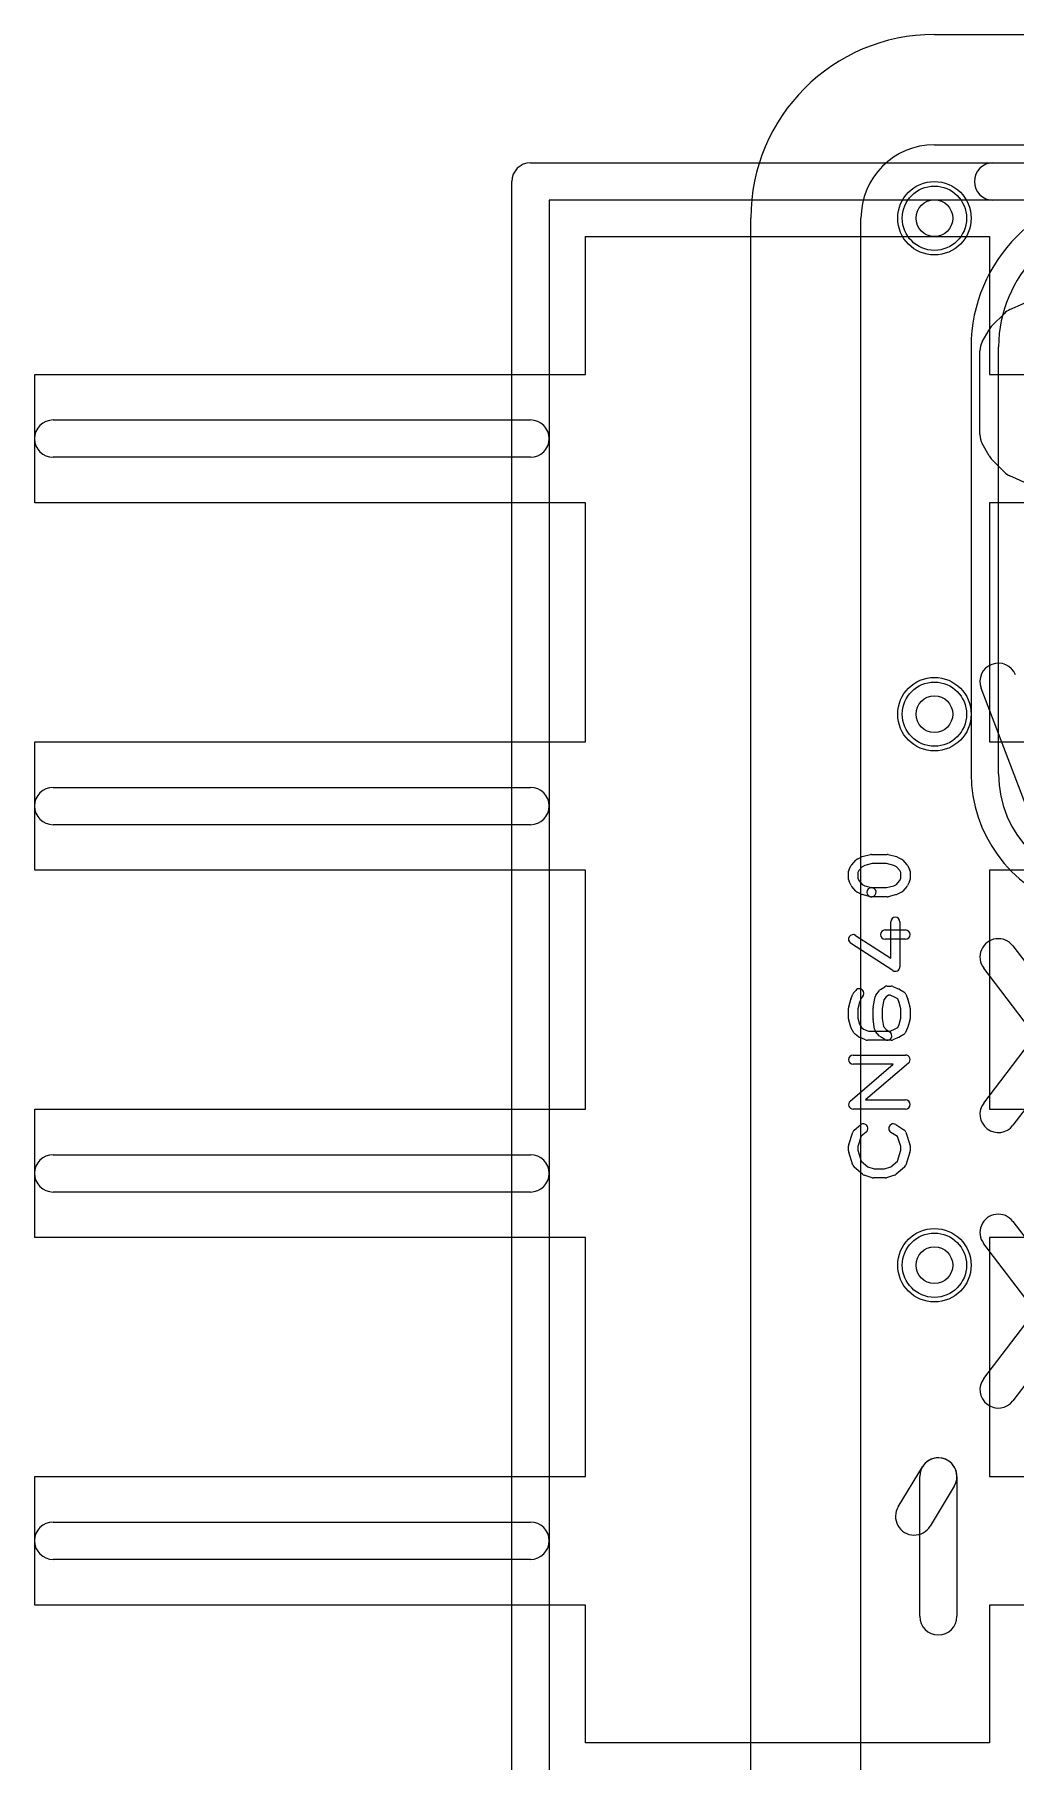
# Model space of a CAD drawing. Extents: x -3.9 to 29.3, y -3.9 to 20.
# Drawn here: x -3.9 to 1.44, y 4.3 to 13.7 of the extents above; entities that cross this region are included whole.
import ezdxf

# ---------------------------------------------------------------- set-up
doc = ezdxf.new("R2010")
doc.units = 0
for name, color, linetype in [('Hole', 1, 'CONTINUOUS'), ('L1', 3, 'CONTINUOUS'), ('L2', 3, 'CONTINUOUS'), ('L3', 3, 'CONTINUOUS'), ('L4', 3, 'CONTINUOUS'), ('Outline', 7, 'CONTINUOUS'), ('PartsArea-A', 111, 'CONTINUOUS'), ('PartsSilk-A', 221, 'CONTINUOUS'), ('PartsSilk-B', 221, 'CONTINUOUS'), ('Resist-A', 2, 'CONTINUOUS'), ('Resist-B', 2, 'CONTINUOUS'), ('Silk-A', 140, 'CONTINUOUS'), ('Silk-B', 140, 'CONTINUOUS')]:
    doc.layers.add(name, color=color, linetype=linetype)

msp = doc.modelspace()

# ---------------------------------------------------------------- linework, layer by layer
at = {"layer": 'Hole'}
for centre in [(1, 12.7), (1, 10), (1, 7)]:
    msp.add_circle(centre, 0.1, dxfattribs=at)
at = {"layer": 'L1'}
for p, q in [((1, 13.1), (2.2, 13.1)), ((0.6, 1), (0.6, 12.7)), ((1.19996, 12), (1.19996, 9.675)), ((1.35, 9.675), (1.35, 12))]:
    msp.add_line(p, q, dxfattribs=at)
for centre in [(1, 12.7), (1, 10), (1, 7)]:
    msp.add_circle(centre, 0.2, dxfattribs=at)
for centre, radius, start, end in [((1, 12.7), 0.4, 90, 180), ((2.05, 12), 0.85004, 90, 180), ((2.05, 12), 0.7, 90, 180), ((1.95, 9.67499), 0.75004, 179.999236, -107.640165), ((1.95, 9.675), 0.6, 180, -90)]:
    msp.add_arc(centre, radius, start, end, dxfattribs=at)
at = {"layer": 'L2'}
for p, q in [((1, 13.1), (2.2, 13.1)), ((0.6, 1), (0.6, 12.7))]:
    msp.add_line(p, q, dxfattribs=at)
for centre in [(1, 12.7), (1, 10), (1, 7)]:
    msp.add_circle(centre, 0.2, dxfattribs=at)
msp.add_arc((1, 12.7), 0.4, 90, 180, dxfattribs=at)
at = {"layer": 'L3'}
for p, q in [((1, 13.1), (2.2, 13.1)), ((0.6, 1), (0.6, 12.7))]:
    msp.add_line(p, q, dxfattribs=at)
for centre in [(1, 12.7), (1, 10), (1, 7)]:
    msp.add_circle(centre, 0.2, dxfattribs=at)
msp.add_arc((1, 12.7), 0.4, 90, 180, dxfattribs=at)
at = {"layer": 'L4'}
for p, q in [((1, 13.1), (2.2, 13.1)), ((0.6, 1), (0.6, 12.7))]:
    msp.add_line(p, q, dxfattribs=at)
for centre in [(1, 12.7), (1, 10), (1, 7)]:
    msp.add_circle(centre, 0.2, dxfattribs=at)
msp.add_arc((1, 12.7), 0.4, 90, 180, dxfattribs=at)
at = {"layer": 'Outline'}
for p, q in [((1, 13.7), (2.2, 13.7)), ((0, 1), (0, 12.7))]:
    msp.add_line(p, q, dxfattribs=at)
msp.add_arc((1, 12.7), 1, 90, 180, dxfattribs=at)
at = {"layer": 'PartsArea-A'}
for p, q in [((-0.9, 11.85), (-0.9, 12.6)), ((-0.9, 12.6), (1.3, 12.6)), ((1.3, 12.6), (1.3, 11.85)), ((-3.9, 11.15), (-3.9, 11.85)), ((-3.9, 11.85), (-0.9, 11.85)), ((1.3, 11.85), (2.05, 11.85)), ((-0.9, 11.15), (-3.9, 11.15)), ((-0.9, 9.85), (-0.9, 11.15)), ((2.05, 11.15), (1.3, 11.15)), ((1.3, 11.15), (1.3, 9.85)), ((-3.9, 9.15), (-3.9, 9.85)), ((-3.9, 9.85), (-0.9, 9.85)), ((1.3, 9.85), (2.05, 9.85)), ((-0.9, 9.15), (-3.9, 9.15)), ((-0.9, 7.85), (-0.9, 9.15)), ((2.05, 9.15), (1.3, 9.15)), ((1.3, 9.15), (1.3, 7.85)), ((-3.9, 7.15), (-3.9, 7.85)), ((-3.9, 7.85), (-0.9, 7.85)), ((1.3, 7.85), (2.05, 7.85)), ((-0.9, 7.15), (-3.9, 7.15)), ((-0.9, 5.85), (-0.9, 7.15)), ((2.05, 7.15), (1.3, 7.15)), ((1.3, 7.15), (1.3, 5.85)), ((-3.9, 5.15), (-3.9, 5.85)), ((-3.9, 5.85), (-0.9, 5.85)), ((1.3, 5.85), (2.05, 5.85)), ((-0.9, 5.15), (-3.9, 5.15)), ((-0.9, 4.4), (-0.9, 5.15)), ((2.05, 5.15), (1.3, 5.15)), ((1.3, 5.15), (1.3, 4.4)), ((1.3, 4.4), (-0.9, 4.4))]:
    msp.add_line(p, q, dxfattribs=at)
at = {"layer": 'PartsSilk-A'}
for p, q in [((-1.2, 13.0016), (1.6, 13.0016)), ((-1.3016, 4.1), (-1.3016, 12.9)), ((1.4984, 12.7984), (-1.0984, 12.7984)), ((-1.0984, 12.7984), (-1.0984, 4.2016)), ((-3.8, 11.6016), (-1.2, 11.6016)), ((-1.2, 11.3984), (-3.8, 11.3984)), ((-3.8, 9.6016), (-1.2, 9.6016)), ((-1.2, 9.3984), (-3.8, 9.3984)), ((0.57956, 9.21125), (0.60178, 9.22236)), ((0.6069, 9.22425), (0.65135, 9.23536)), ((0.65741, 9.23611), (0.74259, 9.23611)), ((0.74865, 9.23536), (0.7931, 9.22425)), ((0.79822, 9.22236), (0.82044, 9.21125)), ((0.53241, 9.1), (0.53241, 9.14444)), ((0.5357, 9.15684), (0.54681, 9.17629)), ((0.54983, 9.1805), (0.57205, 9.2055)), ((0.58894, 9.14923), (0.58241, 9.1378)), ((0.58241, 9.1378), (0.58241, 9.1059)), ((0.60623, 9.16868), (0.58894, 9.14923)), ((0.62169, 9.17641), (0.60623, 9.16868)), ((0.66049, 9.18611), (0.62169, 9.17641)), ((0.73951, 9.18611), (0.66049, 9.18611)), ((0.77831, 9.17641), (0.73951, 9.18611)), ((0.79377, 9.16868), (0.77831, 9.17641)), ((0.81106, 9.14923), (0.79377, 9.16868)), ((0.81759, 9.1378), (0.81106, 9.14923)), ((0.81759, 9.1059), (0.81759, 9.1378)), ((0.82795, 9.2055), (0.85017, 9.1805)), ((0.85319, 9.17629), (0.8643, 9.15684)), ((0.86759, 9.14444), (0.86759, 9.1)), ((0.54616, 9.0666), (0.53505, 9.08882)), ((0.57205, 9.03617), (0.54983, 9.06117)), ((0.60178, 9.01931), (0.57956, 9.03042)), ((0.58241, 9.1059), (0.5894, 9.09192)), ((0.5894, 9.09192), (0.60623, 9.07299)), ((0.60623, 9.07299), (0.62169, 9.06526)), ((0.62169, 9.06526), (0.66347, 9.05481)), ((0.65741, 9.05556), (0.73951, 9.05556)), ((0.73951, 9.05556), (0.77831, 9.06526)), ((0.77831, 9.06526), (0.79377, 9.07299)), ((0.79377, 9.07299), (0.8106, 9.09192)), ((0.82044, 9.03042), (0.79822, 9.01931)), ((0.8106, 9.09192), (0.81759, 9.1059)), ((0.85017, 9.06117), (0.82795, 9.03617)), ((0.86495, 9.08882), (0.85384, 9.0666)), ((0.65135, 9.00631), (0.6069, 9.01742)), ((0.74259, 9.00556), (0.65741, 9.00556)), ((0.7931, 9.01742), (0.74865, 9.00631)), ((0.76204, 8.67119), (0.76204, 8.86944)), ((0.81204, 8.86944), (0.81204, 8.625)), ((0.77337, 8.60407), (0.54374, 8.75407)), ((0.57108, 8.79593), (0.76204, 8.67119)), ((0.73148, 8.825), (0.84259, 8.825)), ((0.84259, 8.775), (0.73148, 8.775)), ((0.54531, 8.44817), (0.55642, 8.47595)), ((0.56011, 8.48229), (0.57122, 8.49618)), ((0.61026, 8.46494), (0.60147, 8.45395)), ((0.68176, 8.47044), (0.70028, 8.49544)), ((0.70713, 8.50176), (0.72935, 8.51564)), ((0.73764, 8.46187), (0.72527, 8.44517)), ((0.74976, 8.46944), (0.73764, 8.46187)), ((0.74259, 8.51944), (0.76481, 8.51944)), ((0.75981, 8.46944), (0.74976, 8.46944)), ((0.78664, 8.45827), (0.75981, 8.46944)), ((0.77442, 8.51752), (0.80776, 8.50364)), ((0.8114, 8.50176), (0.83362, 8.48787)), ((0.84358, 8.47595), (0.85469, 8.44817)), ((0.53241, 8.34167), (0.53241, 8.4)), ((0.53337, 8.40687), (0.54448, 8.44576)), ((0.59221, 8.43079), (0.58241, 8.3965)), ((0.58241, 8.3965), (0.58241, 8.34517)), ((0.60147, 8.45395), (0.59221, 8.43079)), ((0.66574, 8.34167), (0.66574, 8.4)), ((0.66623, 8.4049), (0.67734, 8.46046)), ((0.72527, 8.44517), (0.71574, 8.39752)), ((0.71574, 8.39752), (0.71574, 8.34342)), ((0.80019, 8.4498), (0.78664, 8.45827)), ((0.80779, 8.43079), (0.80019, 8.4498)), ((0.81759, 8.3965), (0.80779, 8.43079)), ((0.81759, 8.34517), (0.81759, 8.3965)), ((0.85552, 8.44576), (0.86663, 8.40687)), ((0.86759, 8.4), (0.86759, 8.34167)), ((0.54448, 8.29591), (0.53337, 8.3348)), ((0.56182, 8.26504), (0.54701, 8.29004)), ((0.58241, 8.34517), (0.59167, 8.31275)), ((0.59167, 8.31275), (0.60231, 8.2948)), ((0.60231, 8.2948), (0.61435, 8.28577)), ((0.61435, 8.28577), (0.64019, 8.275)), ((0.64019, 8.275), (0.75981, 8.275)), ((0.67339, 8.28541), (0.66598, 8.33819)), ((0.71574, 8.34342), (0.72186, 8.29985)), ((0.72186, 8.29985), (0.73667, 8.28318)), ((0.73667, 8.28318), (0.75584, 8.2712)), ((0.75981, 8.275), (0.78664, 8.28618)), ((0.78664, 8.28618), (0.80063, 8.29492)), ((0.80063, 8.29492), (0.80792, 8.31133)), ((0.80792, 8.31133), (0.81759, 8.34517)), ((0.85433, 8.29263), (0.84322, 8.26763)), ((0.86663, 8.3348), (0.85552, 8.29591)), ((0.58685, 8.24389), (0.56833, 8.25778)), ((0.62558, 8.22692), (0.59224, 8.24081)), ((0.76481, 8.225), (0.63519, 8.225)), ((0.70168, 8.24728), (0.67946, 8.27228)), ((0.72934, 8.2288), (0.70712, 8.24269)), ((0.80776, 8.24081), (0.77442, 8.22692)), ((0.83362, 8.25658), (0.8114, 8.24269)), ((0.54114, 7.89398), (0.77501, 8.09444)), ((0.55741, 8.14444), (0.84259, 8.14444)), ((0.77501, 8.09444), (0.55741, 8.09444)), ((0.85886, 8.10046), (0.62499, 7.9)), ((0.62499, 7.9), (0.84259, 7.9)), ((0.84259, 7.85), (0.55741, 7.85)), ((0.53369, 7.6579), (0.55591, 7.72457)), ((0.56363, 7.73588), (0.59696, 7.76365)), ((0.62896, 7.72523), (0.6011, 7.70202)), ((0.7995, 7.70023), (0.76268, 7.72324)), ((0.78918, 7.76564), (0.83362, 7.73787)), ((0.84409, 7.72457), (0.86631, 7.6579)), ((0.53241, 7.62222), (0.53241, 7.65)), ((0.6011, 7.70202), (0.58241, 7.64594)), ((0.58241, 7.64594), (0.58241, 7.62612)), ((0.58241, 7.62612), (0.60132, 7.56702)), ((0.79868, 7.56702), (0.81759, 7.62612)), ((0.81759, 7.64594), (0.7995, 7.70023)), ((0.81759, 7.62612), (0.81759, 7.64594)), ((0.86759, 7.65), (0.86759, 7.62222)), ((-3.8, 7.6016), (-1.2, 7.6016)), ((0.55582, 7.54516), (0.5336, 7.6146)), ((0.60761, 7.49508), (0.56317, 7.53397)), ((0.60132, 7.56702), (0.63656, 7.53618)), ((0.63656, 7.53618), (0.67234, 7.525)), ((0.67234, 7.525), (0.72766, 7.525)), ((0.72766, 7.525), (0.76344, 7.53618)), ((0.76344, 7.53618), (0.79868, 7.56702)), ((0.83683, 7.53397), (0.79239, 7.49508)), ((0.8664, 7.6146), (0.84418, 7.54516)), ((0.66106, 7.47614), (0.61661, 7.49003)), ((0.73148, 7.475), (0.66852, 7.475)), ((0.78339, 7.49003), (0.73894, 7.47614)), ((-1.2, 7.3984), (-3.8, 7.3984)), ((-3.8, 5.6016), (-1.2, 5.6016)), ((-1.2, 5.3984), (-3.8, 5.3984))]:
    msp.add_line(p, q, dxfattribs=at)
for centre, radius, start, end in [((-1.2, 12.9), 0.1016, 90, 180), ((-3.8, 11.5), 0.1016, 90, -90), ((-1.2, 11.5), 0.1016, -90, 90), ((-3.8, 9.5), 0.1016, 90, -90), ((-1.2, 9.5), 0.1016, -90, 90), ((0.61296, 9.2), 0.025, 104.030684, 116.565051), ((0.65741, 9.21111), 0.025, 90, 104.030684), ((0.74259, 9.21111), 0.025, 75.969316, 90), ((0.78704, 9.2), 0.025, 63.434949, 75.969316), ((0.55741, 9.14444), 0.025, 150.266489, 180), ((0.56852, 9.16389), 0.025, 138.372169, 150.266489), ((0.59074, 9.18889), 0.025, 116.565051, 138.37217), ((0.80926, 9.18889), 0.025, 41.627831, 63.434949), ((0.83148, 9.16389), 0.025, 29.733511, 41.62783), ((0.84259, 9.14444), 0.025, 0, 29.733511), ((0.55741, 9.1), 0.025, 180, -153.434949), ((0.56852, 9.07778), 0.025, -153.434949, -138.37217), ((0.59074, 9.05278), 0.025, -138.372169, -116.565051), ((0.65741, 9.03056), 0.025, 90, -90), ((0.65741, 9.03056), 0.025, -104.030684, 75.96679), ((0.80926, 9.05278), 0.025, -63.434949, -41.62783), ((0.83148, 9.07778), 0.025, -41.627831, -26.565051), ((0.84259, 9.1), 0.025, -26.565051, 0), ((0.61296, 9.04167), 0.025, -116.565051, -104.030684), ((0.74259, 9.03056), 0.025, -90, -75.969316), ((0.78704, 9.04167), 0.025, -75.969316, -63.434949), ((0.78704, 8.86944), 0.025, 0, 180), ((0.55741, 8.775), 0.025, 56.850263, -123.153564), ((0.73148, 8.8), 0.025, 90, -90), ((0.84259, 8.8), 0.025, -90, 90), ((0.78704, 8.625), 0.025, -123.149737, 0), ((0.57963, 8.46667), 0.025, 141.333033, 158.207103), ((0.59074, 8.48056), 0.025, -38.666967, 141.345223), ((0.70185, 8.45556), 0.025, 143.473873, 168.694563), ((0.72037, 8.48056), 0.025, 121.985944, 143.473873), ((0.74259, 8.49444), 0.025, 90, 121.985944), ((0.76481, 8.49444), 0.025, 67.394238, 90), ((0.79815, 8.48056), 0.025, 57.994617, 67.394238), ((0.82037, 8.46667), 0.025, 21.792897, 57.994617), ((0.55741, 8.4), 0.025, 164.051456, 180), ((0.56852, 8.43889), 0.025, 158.207103, 164.051456), ((0.69074, 8.4), 0.025, 168.694563, 180), ((0.83148, 8.43889), 0.025, 15.948544, 21.792897), ((0.84259, 8.4), 0.025, 0, 15.948544), ((0.55741, 8.34167), 0.025, 180, -164.051456), ((0.56852, 8.30278), 0.025, -164.051456, -149.362476), ((0.69074, 8.34167), 0.025, 180, -171.999526), ((0.69815, 8.28889), 0.025, -171.999526, -138.37217), ((0.83148, 8.30278), 0.025, -23.950855, -15.948544), ((0.84259, 8.34167), 0.025, -15.948544, 0), ((0.58333, 8.27778), 0.025, -149.362476, -126.869898), ((0.60185, 8.26389), 0.025, -126.869898, -112.605762), ((0.63519, 8.25), 0.025, -112.605762, -90), ((0.72037, 8.26389), 0.025, -138.372169, -122.005383), ((0.74259, 8.25), 0.025, -122.005383, 57.989981), ((0.76481, 8.25), 0.025, -90, -67.394238), ((0.79815, 8.26389), 0.025, -67.394238, -57.994617), ((0.82037, 8.27778), 0.025, -57.994617, -23.950855), ((0.55741, 8.11944), 0.025, 90, -90), ((0.84259, 8.11944), 0.025, -49.396219, 90), ((0.84259, 7.875), 0.025, -90, 90), ((0.55741, 7.875), 0.025, 130.603781, -90), ((0.57963, 7.71667), 0.025, 129.790899, 161.579545), ((0.61296, 7.74444), 0.025, -50.209101, 129.800498), ((0.77593, 7.74444), 0.025, 57.994617, -122.000747), ((0.82037, 7.71667), 0.025, 18.420455, 57.994617), ((0.55741, 7.65), 0.025, 161.579545, 180), ((0.55741, 7.62222), 0.025, 180, -162.253582), ((0.84259, 7.65), 0.025, 0, 18.420455), ((0.84259, 7.62222), 0.025, -17.746418, 0), ((-3.8, 7.5), 0.1016, 90, -90), ((-1.2, 7.5), 0.1016, -90, 90), ((0.57963, 7.55278), 0.025, -162.253582, -131.188082), ((0.82037, 7.55278), 0.025, -48.811918, -17.746418), ((0.62407, 7.51389), 0.025, -131.188082, -107.362228), ((0.66852, 7.5), 0.025, -107.362228, -90), ((0.73148, 7.5), 0.025, -90, -72.637772), ((0.77593, 7.51389), 0.025, -72.637772, -48.811918), ((-3.8, 5.5), 0.1016, 90, -90), ((-1.2, 5.5), 0.1016, -90, 90)]:
    msp.add_arc(centre, radius, start, end, dxfattribs=at)
at = {"layer": 'PartsSilk-B'}
for p, q in [((1.41081, 12.2023), (1.55896, 12.26897)), ((1.31447, 12.11515), (1.38113, 12.18182)), ((1.26074, 12.02635), (1.29778, 12.09301)), ((1.24815, 11.52222), (1.24815, 11.97778)), ((1.29778, 11.40699), (1.26074, 11.47365)), ((1.38113, 11.31818), (1.31447, 11.38485)), ((1.55896, 11.23103), (1.41081, 11.2977)), ((1.58062, 9.28662), (1.2547, 10.14218)), ((1.26861, 7.88282), (1.92046, 8.73838)), ((1.42769, 8.73838), (2.07954, 7.88282)), ((1.92046, 7.76162), (1.26861, 8.61718)), ((2.07954, 8.61718), (1.42769, 7.76162)), ((1.26861, 6.38282), (1.92046, 7.23838)), ((1.42769, 7.23838), (2.07954, 6.38282)), ((1.92046, 6.26162), (1.26861, 7.11718)), ((2.07954, 7.11718), (1.42769, 6.26162))]:
    msp.add_line(p, q, dxfattribs=at)
for centre, start, end in [((1.45185, 12.11111), 114.230097, 135.004051), ((1.38519, 12.04444), 135.004051, 150.940944), ((1.34815, 11.97778), 150.940944, 180), ((1.34815, 11.52222), 180, -150.940944), ((1.38519, 11.45556), -150.940944, -135.004051), ((1.45185, 11.38889), -135.004051, -114.230097), ((1.34815, 10.17778), 20.854458, -159.145988), ((1.34815, 8.67778), 37.30308, -142.696274), ((1.34815, 7.82222), 142.69692, -37.303726), ((1.34815, 7.17778), 37.30308, -142.696274), ((1.34815, 6.32222), 142.69692, -37.303726)]:
    msp.add_arc(centre, 0.1, start, end, dxfattribs=at)
at = {"layer": 'Resist-A'}
for centre in [(1, 12.7), (1, 10), (1, 7)]:
    msp.add_circle(centre, 0.175, dxfattribs=at)
at = {"layer": 'Resist-B'}
for centre in [(1, 12.7), (1, 10), (1, 7)]:
    msp.add_circle(centre, 0.175, dxfattribs=at)
at = {"layer": 'Silk-A'}
for p, q in [((1.3191, 13.0016), (1.6, 13.0016)), ((1.4984, 12.7984), (1.3191, 12.7984)), ((0.80298, 5.68487), (0.93439, 5.90222)), ((0.91973, 5.08892), (0.91973, 5.84965)), ((1.12293, 5.84965), (1.12293, 5.08892)), ((1.10827, 5.79708), (0.97686, 5.57973))]:
    msp.add_line(p, q, dxfattribs=at)
for centre, start, end in [((1.3191, 12.9), 90, -90), ((1.02133, 5.84965), 0, 180), ((1.02133, 5.84965), -31.16009, 148.842805), ((0.88992, 5.6323), 148.83991, -31.157195), ((1.02133, 5.08892), 180, 0)]:
    msp.add_arc(centre, 0.1016, start, end, dxfattribs=at)
at = {"layer": 'Silk-B'}
for p, q in [((1.41081, 12.2023), (1.55896, 12.26897)), ((1.31447, 12.11515), (1.38113, 12.18182)), ((1.26074, 12.02635), (1.29778, 12.09301)), ((1.24815, 11.52222), (1.24815, 11.97778)), ((1.29778, 11.40699), (1.26074, 11.47365)), ((1.38113, 11.31818), (1.31447, 11.38485)), ((1.55896, 11.23103), (1.41081, 11.2977)), ((1.58062, 9.28662), (1.2547, 10.14218)), ((1.26861, 7.88282), (1.92046, 8.73838)), ((1.42769, 8.73838), (2.07954, 7.88282)), ((1.92046, 7.76162), (1.26861, 8.61718)), ((2.07954, 8.61718), (1.42769, 7.76162)), ((1.26861, 6.38282), (1.92046, 7.23838)), ((1.42769, 7.23838), (2.07954, 6.38282)), ((1.92046, 6.26162), (1.26861, 7.11718)), ((2.07954, 7.11718), (1.42769, 6.26162))]:
    msp.add_line(p, q, dxfattribs=at)
for centre, start, end in [((1.45185, 12.11111), 114.230097, 135.004051), ((1.38519, 12.04444), 135.004051, 150.940944), ((1.34815, 11.97778), 150.940944, 180), ((1.34815, 11.52222), 180, -150.940944), ((1.38519, 11.45556), -150.940944, -135.004051), ((1.45185, 11.38889), -135.004051, -114.230097), ((1.34815, 10.17778), 20.854458, -159.145988), ((1.34815, 8.67778), 37.30308, -142.696274), ((1.34815, 7.82222), 142.69692, -37.303726), ((1.34815, 7.17778), 37.30308, -142.696274), ((1.34815, 6.32222), 142.69692, -37.303726)]:
    msp.add_arc(centre, 0.1, start, end, dxfattribs=at)

doc.saveas('drawing.dxf')
